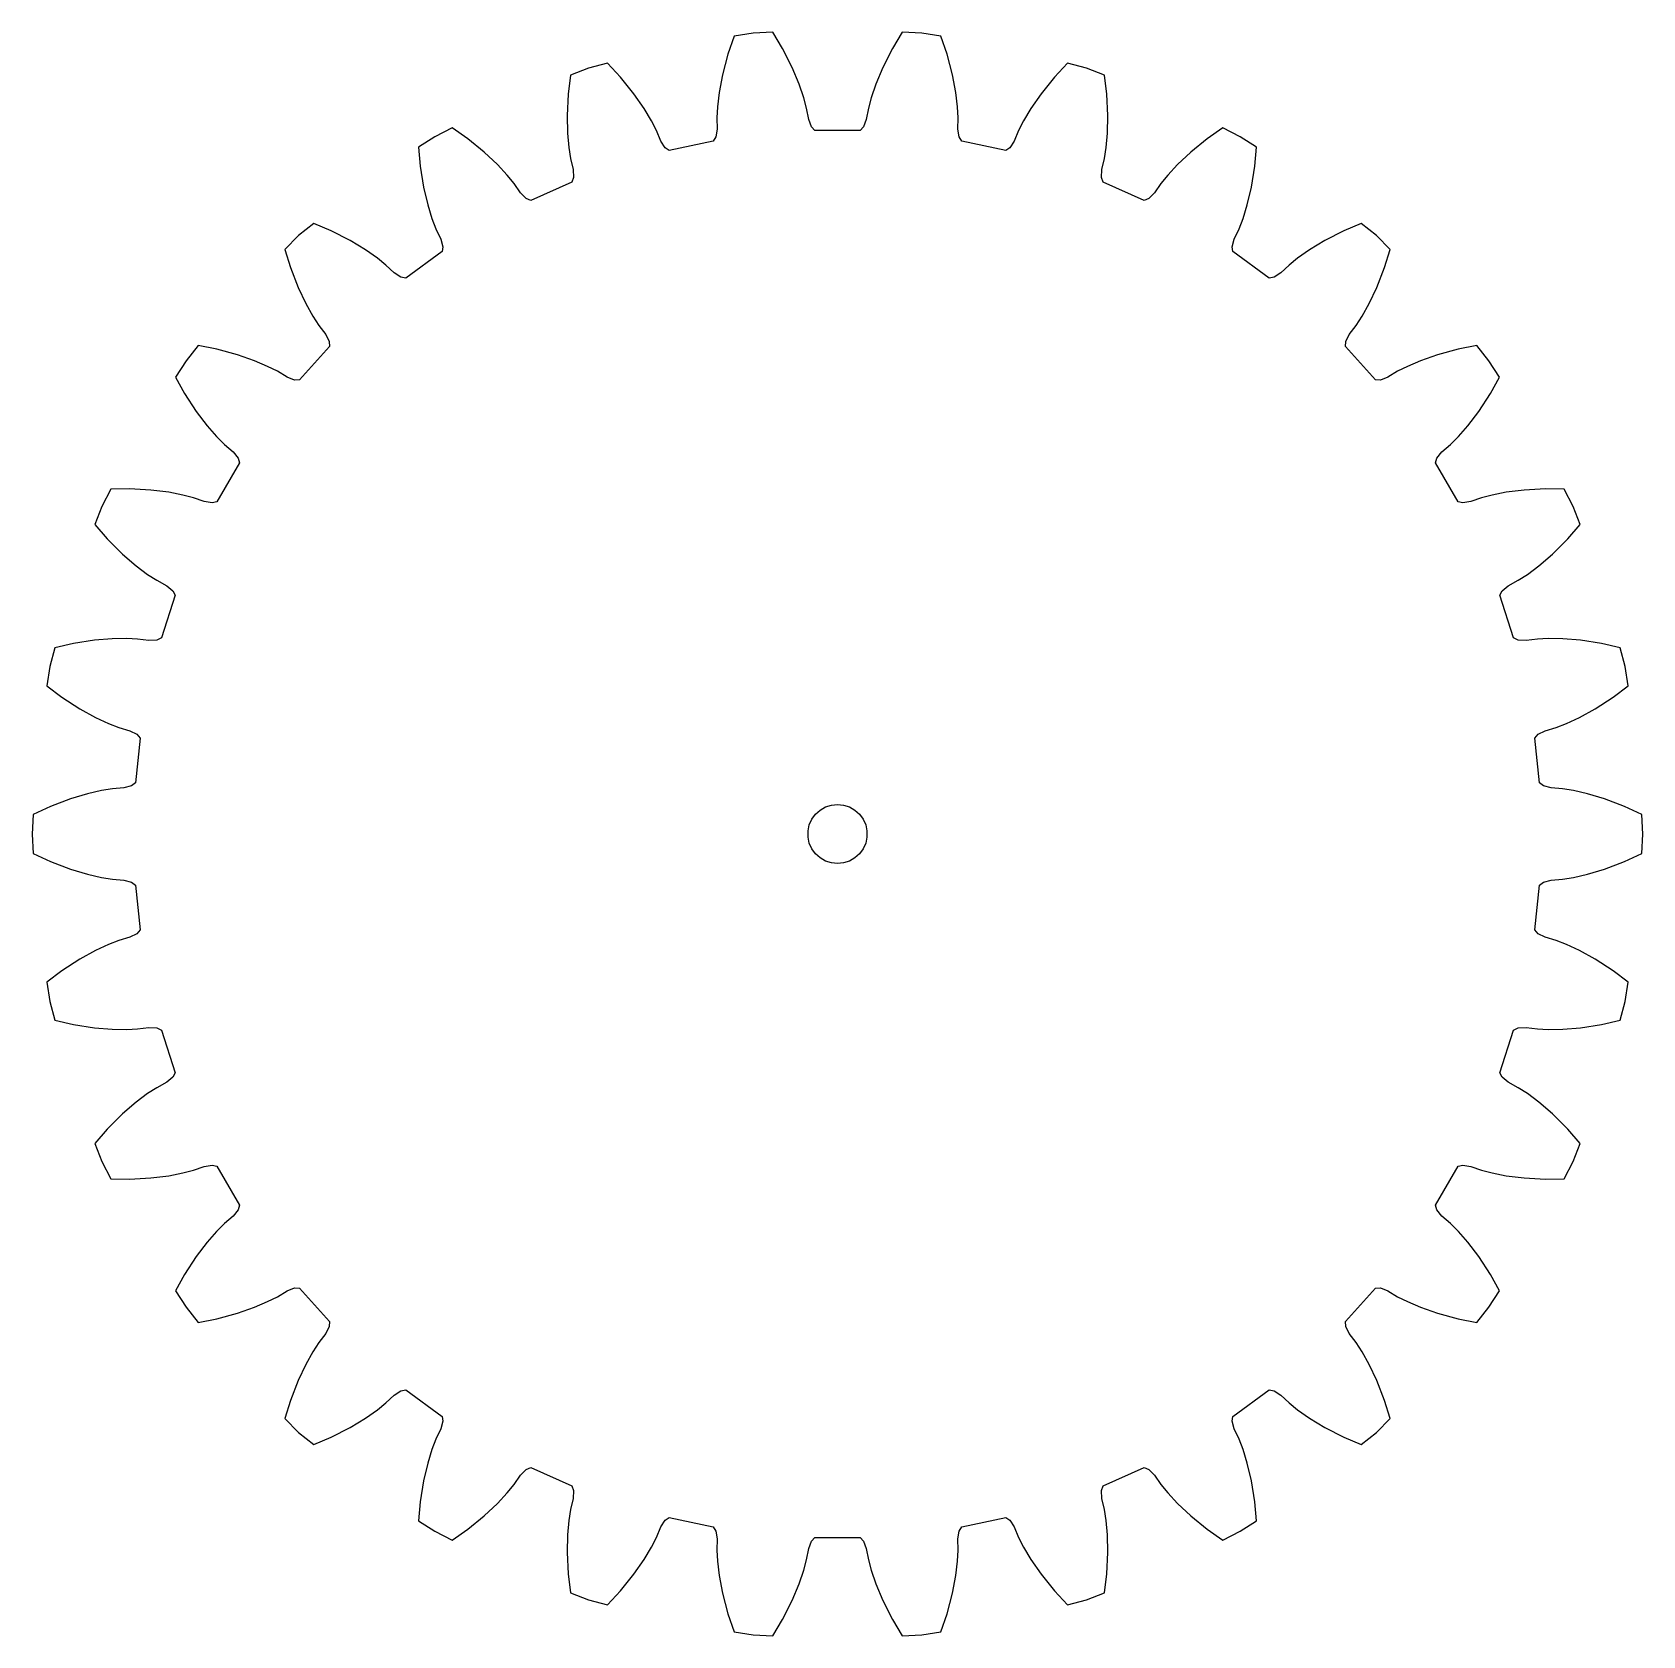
# Model space of a CAD drawing. Header units: metres. Extents: x -40.7 to 40.7, y -40.6 to 40.6.
import ezdxf

# ---------------------------------------------------------------- set-up
doc = ezdxf.new("R2010")
doc.units = ezdxf.units.M

msp = doc.modelspace()

# ---------------------------------------------------------------- linework, layer by layer
for p, q in [((-5.231, 40.366), (-5.542, 39.459)), ((-4.259, 40.52), (-5.231, 40.366)), ((-3.275, 40.572), (-4.259, 40.52)), ((-2.783, 39.749), (-3.275, 40.572)), ((3.275, 40.572), (2.783, 39.749)), ((4.259, 40.52), (3.275, 40.572)), ((5.231, 40.366), (4.259, 40.52)), ((5.542, 39.459), (5.231, 40.366)), ((-5.542, 39.459), (-5.82, 38.413)), ((-2.294, 38.784), (-2.783, 39.749)), ((2.783, 39.749), (2.294, 38.784)), ((5.82, 38.413), (5.542, 39.459)), ((-13.51, 38.397), (-13.625, 37.444)), ((-12.59, 38.75), (-13.51, 38.397)), ((-11.639, 39.004), (-12.59, 38.75)), ((-10.987, 38.302), (-11.639, 39.004)), ((-10.308, 37.459), (-10.987, 38.302)), ((-5.82, 38.413), (-5.991, 37.524)), ((-1.942, 37.95), (-2.294, 38.784)), ((2.294, 38.784), (1.942, 37.95)), ((5.991, 37.524), (5.82, 38.413)), ((10.987, 38.302), (10.308, 37.459)), ((11.639, 39.004), (10.987, 38.302)), ((12.59, 38.75), (11.639, 39.004)), ((13.51, 38.397), (12.59, 38.75)), ((13.625, 37.444), (13.51, 38.397)), ((-5.991, 37.524), (-6.078, 36.8)), ((-1.706, 37.259), (-1.942, 37.95)), ((1.942, 37.95), (1.706, 37.259)), ((6.078, 36.8), (5.991, 37.524)), ((-13.625, 37.444), (-13.679, 36.364)), ((-9.79, 36.716), (-10.308, 37.459)), ((-9.415, 36.09), (-9.79, 36.716)), ((-6.078, 36.8), (-6.106, 36.247)), ((-1.564, 36.725), (-1.706, 37.259)), ((-1.454, 36.155), (-1.564, 36.725)), ((1.564, 36.725), (1.454, 36.155)), ((1.706, 37.259), (1.564, 36.725)), ((6.106, 36.247), (6.078, 36.8)), ((9.79, 36.716), (9.415, 36.09)), ((10.308, 37.459), (9.79, 36.716)), ((13.679, 36.364), (13.625, 37.444)), ((-13.679, 36.364), (-13.661, 35.458)), ((-9.165, 35.597), (-9.415, 36.09)), ((-6.106, 36.247), (-6.095, 35.667)), ((-1.313, 35.779), (-1.454, 36.155)), ((1.454, 36.155), (1.313, 35.779)), ((6.095, 35.667), (6.106, 36.247)), ((9.415, 36.09), (9.165, 35.597)), ((13.661, 35.458), (13.679, 36.364)), ((-20.372, 35.285), (-21.198, 34.749)), ((-19.494, 35.732), (-20.372, 35.285)), ((-18.71, 35.18), (-19.494, 35.732)), ((-17.871, 34.498), (-18.71, 35.18)), ((-13.661, 35.458), (-13.596, 34.732)), ((-8.94, 35.063), (-9.165, 35.597)), ((-8.723, 34.725), (-8.94, 35.063)), ((-6.288, 35.059), (-8.515, 34.586)), ((-6.155, 35.27), (-6.288, 35.059)), ((-6.095, 35.667), (-6.155, 35.27)), ((-1.139, 35.601), (-1.313, 35.779)), ((1.139, 35.601), (-1.139, 35.601)), ((1.313, 35.779), (1.139, 35.601)), ((6.155, 35.27), (6.095, 35.667)), ((6.288, 35.059), (6.155, 35.27)), ((8.515, 34.586), (6.288, 35.059)), ((8.94, 35.063), (8.723, 34.725)), ((9.165, 35.597), (8.94, 35.063)), ((13.596, 34.732), (13.661, 35.458)), ((18.71, 35.18), (17.871, 34.498)), ((19.494, 35.732), (18.71, 35.18)), ((20.372, 35.285), (19.494, 35.732)), ((21.198, 34.749), (20.372, 35.285)), ((-21.198, 34.749), (-21.112, 33.793)), ((-17.209, 33.879), (-17.871, 34.498)), ((-13.596, 34.732), (-13.509, 34.186)), ((-8.515, 34.586), (-8.723, 34.725)), ((8.723, 34.725), (8.515, 34.586)), ((13.509, 34.186), (13.596, 34.732)), ((17.871, 34.498), (17.209, 33.879)), ((21.112, 33.793), (21.198, 34.749)), ((-21.112, 33.793), (-20.941, 32.725)), ((-16.713, 33.344), (-17.209, 33.879)), ((-13.509, 34.186), (-13.377, 33.621)), ((-13.377, 33.621), (-13.354, 33.22)), ((13.354, 33.22), (13.377, 33.621)), ((13.377, 33.621), (13.509, 34.186)), ((17.209, 33.879), (16.713, 33.344)), ((20.941, 32.725), (21.112, 33.793)), ((-20.941, 32.725), (-20.735, 31.843)), ((-16.366, 32.914), (-16.713, 33.344)), ((-16.034, 32.438), (-16.366, 32.914)), ((-13.44, 32.986), (-15.52, 32.06)), ((-13.354, 33.22), (-13.44, 32.986)), ((13.44, 32.986), (13.354, 33.22)), ((15.52, 32.06), (13.44, 32.986)), ((16.366, 32.914), (16.034, 32.438)), ((16.713, 33.344), (16.366, 32.914)), ((20.735, 31.843), (20.941, 32.725)), ((-20.735, 31.843), (-20.52, 31.146)), ((-15.752, 32.152), (-16.034, 32.438)), ((-15.52, 32.06), (-15.752, 32.152)), ((15.752, 32.152), (15.52, 32.06)), ((16.034, 32.438), (15.752, 32.152)), ((20.52, 31.146), (20.735, 31.843)), ((-20.52, 31.146), (-20.321, 30.63)), ((20.321, 30.63), (20.52, 31.146)), ((-27.263, 30.278), (-27.959, 29.582)), ((-26.498, 30.898), (-27.263, 30.278)), ((-25.615, 30.522), (-26.498, 30.898)), ((-24.652, 30.028), (-25.615, 30.522)), ((-20.321, 30.63), (-20.075, 30.105)), ((20.075, 30.105), (20.321, 30.63)), ((25.615, 30.522), (24.652, 30.028)), ((26.498, 30.898), (25.615, 30.522)), ((27.263, 30.278), (26.498, 30.898)), ((27.959, 29.582), (27.263, 30.278)), ((-27.959, 29.582), (-27.677, 28.665)), ((-23.877, 29.56), (-24.652, 30.028)), ((-23.281, 29.141), (-23.877, 29.56)), ((-20.004, 29.471), (-21.847, 28.132)), ((-20.075, 30.105), (-19.969, 29.718)), ((-19.969, 29.718), (-20.004, 29.471)), ((19.969, 29.718), (20.075, 30.105)), ((20.004, 29.471), (19.969, 29.718)), ((21.847, 28.132), (20.004, 29.471)), ((23.877, 29.56), (23.281, 29.141)), ((24.652, 30.028), (23.877, 29.56)), ((27.677, 28.665), (27.959, 29.582)), ((-27.677, 28.665), (-27.287, 27.656)), ((-22.851, 28.792), (-23.281, 29.141)), ((-22.428, 28.395), (-22.851, 28.792)), ((22.851, 28.792), (22.428, 28.395)), ((23.281, 29.141), (22.851, 28.792)), ((27.287, 27.656), (27.677, 28.665)), ((-22.093, 28.175), (-22.428, 28.395)), ((-21.847, 28.132), (-22.093, 28.175)), ((22.093, 28.175), (21.847, 28.132)), ((22.428, 28.395), (22.093, 28.175)), ((-27.287, 27.656), (-26.903, 26.836)), ((26.903, 26.836), (27.287, 27.656)), ((-26.903, 26.836), (-26.548, 26.199)), ((-26.548, 26.199), (-26.245, 25.736)), ((26.245, 25.736), (26.548, 26.199)), ((26.548, 26.199), (26.903, 26.836)), ((-26.245, 25.736), (-25.895, 25.273)), ((-25.895, 25.273), (-25.711, 24.917)), ((25.711, 24.917), (25.895, 25.273)), ((25.895, 25.273), (26.245, 25.736)), ((-32.343, 24.714), (-32.962, 23.949)), ((-31.401, 24.529), (-32.343, 24.714)), ((-30.357, 24.247), (-31.401, 24.529)), ((-25.695, 24.668), (-27.218, 22.975)), ((-25.711, 24.917), (-25.695, 24.668)), ((25.695, 24.668), (25.711, 24.917)), ((27.218, 22.975), (25.695, 24.668)), ((31.401, 24.529), (30.357, 24.247)), ((32.343, 24.714), (31.401, 24.529)), ((32.962, 23.949), (32.343, 24.714)), ((-32.962, 23.949), (-33.499, 23.123)), ((-29.501, 23.95), (-30.357, 24.247)), ((-28.831, 23.664), (-29.501, 23.95)), ((-28.338, 23.412), (-28.831, 23.664)), ((28.831, 23.664), (28.338, 23.412)), ((29.501, 23.95), (28.831, 23.664)), ((30.357, 24.247), (29.501, 23.95)), ((33.499, 23.123), (32.962, 23.949)), ((-33.499, 23.123), (-33.032, 22.285)), ((-27.841, 23.112), (-28.338, 23.412)), ((-27.468, 22.966), (-27.841, 23.112)), ((-27.218, 22.975), (-27.468, 22.966)), ((27.468, 22.966), (27.218, 22.975)), ((27.841, 23.112), (27.468, 22.966)), ((28.338, 23.412), (27.841, 23.112)), ((33.032, 22.285), (33.499, 23.123)), ((-33.032, 22.285), (-32.441, 21.379)), ((32.441, 21.379), (33.032, 22.285)), ((-32.441, 21.379), (-31.894, 20.656)), ((31.894, 20.656), (32.441, 21.379)), ((-31.894, 20.656), (-31.415, 20.107)), ((31.415, 20.107), (31.894, 20.656)), ((-31.415, 20.107), (-31.023, 19.717)), ((-31.023, 19.717), (-30.584, 19.337)), ((30.584, 19.337), (31.023, 19.717)), ((31.023, 19.717), (31.415, 20.107)), ((-30.262, 18.786), (-31.4, 16.814)), ((-30.584, 19.337), (-30.33, 19.026)), ((-30.33, 19.026), (-30.262, 18.786)), ((30.262, 18.786), (30.33, 19.026)), ((31.4, 16.814), (30.262, 18.786)), ((30.33, 19.026), (30.584, 19.337)), ((-36.774, 17.449), (-37.221, 16.572)), ((-35.815, 17.464), (-36.774, 17.449)), ((-34.735, 17.405), (-35.815, 17.464)), ((-33.836, 17.293), (-34.735, 17.405)), ((-33.12, 17.152), (-33.836, 17.293)), ((-32.586, 17.008), (-33.12, 17.152)), ((33.12, 17.152), (32.586, 17.008)), ((33.836, 17.293), (33.12, 17.152)), ((34.735, 17.405), (33.836, 17.293)), ((35.815, 17.464), (34.735, 17.405)), ((36.774, 17.449), (35.815, 17.464)), ((37.221, 16.572), (36.774, 17.449)), ((-37.221, 16.572), (-37.574, 15.653)), ((-32.038, 16.818), (-32.586, 17.008)), ((-31.642, 16.753), (-32.038, 16.818)), ((-31.4, 16.814), (-31.642, 16.753)), ((31.642, 16.753), (31.4, 16.814)), ((32.038, 16.818), (31.642, 16.753)), ((32.586, 17.008), (32.038, 16.818)), ((37.574, 15.653), (37.221, 16.572)), ((-37.574, 15.653), (-36.943, 14.93)), ((36.943, 14.93), (37.574, 15.653)), ((-36.943, 14.93), (-36.177, 14.167)), ((36.177, 14.167), (36.943, 14.93)), ((-36.177, 14.167), (-35.492, 13.574)), ((35.492, 13.574), (36.177, 14.167)), ((-35.492, 13.574), (-34.909, 13.136)), ((-34.909, 13.136), (-34.444, 12.836)), ((34.444, 12.836), (34.909, 13.136)), ((34.909, 13.136), (35.492, 13.574)), ((-34.444, 12.836), (-33.936, 12.556)), ((-33.936, 12.556), (-33.623, 12.305)), ((-33.623, 12.305), (-33.506, 12.084)), ((33.506, 12.084), (33.623, 12.305)), ((33.623, 12.305), (33.936, 12.556)), ((33.936, 12.556), (34.444, 12.836)), ((-33.506, 12.084), (-34.21, 9.918)), ((34.21, 9.918), (33.506, 12.084)), ((-37.595, 9.803), (-38.663, 9.636)), ((-36.692, 9.88), (-37.595, 9.803)), ((-35.963, 9.891), (-36.692, 9.88)), ((-35.411, 9.861), (-35.963, 9.891)), ((-34.835, 9.789), (-35.411, 9.861)), ((-34.434, 9.808), (-34.835, 9.789)), ((-34.21, 9.918), (-34.434, 9.808)), ((34.434, 9.808), (34.21, 9.918)), ((34.835, 9.789), (34.434, 9.808)), ((35.411, 9.861), (34.835, 9.789)), ((35.963, 9.891), (35.411, 9.861)), ((36.692, 9.88), (35.963, 9.891)), ((37.595, 9.803), (36.692, 9.88)), ((38.663, 9.636), (37.595, 9.803)), ((-39.598, 9.422), (-39.853, 8.471)), ((-38.663, 9.636), (-39.598, 9.422)), ((39.598, 9.422), (38.663, 9.636)), ((39.853, 8.471), (39.598, 9.422)), ((-39.853, 8.471), (-40.007, 7.498)), ((40.007, 7.498), (39.853, 8.471)), ((-40.007, 7.498), (-39.24, 6.923)), ((39.24, 6.923), (40.007, 7.498)), ((-39.24, 6.923), (-38.332, 6.335)), ((38.332, 6.335), (39.24, 6.923)), ((-38.332, 6.335), (-37.539, 5.898)), ((-37.539, 5.898), (-36.877, 5.591)), ((36.877, 5.591), (37.539, 5.898)), ((37.539, 5.898), (38.332, 6.335)), ((-36.877, 5.591), (-36.36, 5.394)), ((-36.36, 5.394), (-35.805, 5.226)), ((-35.805, 5.226), (-35.446, 5.045)), ((-35.446, 5.045), (-35.287, 4.854)), ((35.287, 4.854), (35.446, 5.045)), ((35.446, 5.045), (35.805, 5.226)), ((35.805, 5.226), (36.36, 5.394)), ((36.36, 5.394), (36.877, 5.591)), ((-35.287, 4.854), (-35.525, 2.589)), ((35.525, 2.589), (35.287, 4.854)), ((-35.525, 2.589), (-35.721, 2.435)), ((35.721, 2.435), (35.525, 2.589)), ((-38.811, 1.773), (-39.822, 1.387)), ((-37.945, 2.036), (-38.811, 1.773)), ((-37.234, 2.198), (-37.945, 2.036)), ((-36.687, 2.284), (-37.234, 2.198)), ((-36.109, 2.333), (-36.687, 2.284)), ((-35.721, 2.435), (-36.109, 2.333)), ((36.109, 2.333), (35.721, 2.435)), ((36.687, 2.284), (36.109, 2.333)), ((37.234, 2.198), (36.687, 2.284)), ((37.945, 2.036), (37.234, 2.198)), ((38.811, 1.773), (37.945, 2.036)), ((39.822, 1.387), (38.811, 1.773)), ((-40.692, 0.983), (-40.744, 0)), ((-39.822, 1.387), (-40.692, 0.983)), ((-1.299, 0.75), (-1.115, 1.004)), ((-1.115, 1.004), (-0.882, 1.214)), ((-0.882, 1.214), (-0.61, 1.37)), ((-0.61, 1.37), (-0.312, 1.467)), ((-0.312, 1.467), (0, 1.5)), ((0, 1.5), (0.312, 1.467)), ((0.312, 1.467), (0.61, 1.37)), ((0.61, 1.37), (0.882, 1.214)), ((0.882, 1.214), (1.115, 1.004)), ((1.115, 1.004), (1.299, 0.75)), ((40.692, 0.983), (39.822, 1.387)), ((40.744, 0), (40.692, 0.983)), ((-1.492, 0.157), (-1.427, 0.464)), ((-1.492, -0.157), (-1.492, 0.157)), ((-1.427, 0.464), (-1.299, 0.75)), ((1.299, 0.75), (1.427, 0.464)), ((1.427, 0.464), (1.492, 0.157)), ((1.492, 0.157), (1.492, -0.157)), ((40.692, -0.983), (40.744, 0)), ((-40.744, 0), (-40.692, -0.983)), ((-1.427, -0.464), (-1.492, -0.157)), ((-1.299, -0.75), (-1.427, -0.464)), ((-1.115, -1.004), (-1.299, -0.75)), ((1.299, -0.75), (1.115, -1.004)), ((1.427, -0.464), (1.299, -0.75)), ((1.492, -0.157), (1.427, -0.464)), ((-40.692, -0.983), (-39.822, -1.387)), ((-39.822, -1.387), (-38.811, -1.773)), ((-0.882, -1.214), (-1.115, -1.004)), ((-0.61, -1.37), (-0.882, -1.214)), ((-0.312, -1.467), (-0.61, -1.37)), ((0, -1.5), (-0.312, -1.467)), ((0.312, -1.467), (0, -1.5)), ((0.61, -1.37), (0.312, -1.467)), ((0.882, -1.214), (0.61, -1.37)), ((1.115, -1.004), (0.882, -1.214)), ((38.811, -1.773), (39.822, -1.387)), ((39.822, -1.387), (40.692, -0.983)), ((-38.811, -1.773), (-37.945, -2.036)), ((-37.945, -2.036), (-37.234, -2.198)), ((-37.234, -2.198), (-36.687, -2.284)), ((-36.687, -2.284), (-36.109, -2.333)), ((-36.109, -2.333), (-35.721, -2.435)), ((-35.721, -2.435), (-35.525, -2.589)), ((35.525, -2.589), (35.721, -2.435)), ((35.721, -2.435), (36.109, -2.333)), ((36.109, -2.333), (36.687, -2.284)), ((36.687, -2.284), (37.234, -2.198)), ((37.234, -2.198), (37.945, -2.036)), ((37.945, -2.036), (38.811, -1.773)), ((-35.525, -2.589), (-35.287, -4.854)), ((35.287, -4.854), (35.525, -2.589)), ((-35.287, -4.854), (-35.446, -5.045)), ((35.446, -5.045), (35.287, -4.854)), ((-36.877, -5.591), (-37.539, -5.898)), ((-36.36, -5.394), (-36.877, -5.591)), ((-35.805, -5.226), (-36.36, -5.394)), ((-35.446, -5.045), (-35.805, -5.226)), ((35.805, -5.226), (35.446, -5.045)), ((36.36, -5.394), (35.805, -5.226)), ((36.877, -5.591), (36.36, -5.394)), ((37.539, -5.898), (36.877, -5.591)), ((-38.332, -6.335), (-39.24, -6.923)), ((-37.539, -5.898), (-38.332, -6.335)), ((38.332, -6.335), (37.539, -5.898)), ((39.24, -6.923), (38.332, -6.335)), ((-39.24, -6.923), (-40.007, -7.498)), ((40.007, -7.498), (39.24, -6.923)), ((-40.007, -7.498), (-39.853, -8.471)), ((39.853, -8.471), (40.007, -7.498)), ((-39.853, -8.471), (-39.598, -9.422)), ((39.598, -9.422), (39.853, -8.471)), ((-39.598, -9.422), (-38.663, -9.636)), ((-38.663, -9.636), (-37.595, -9.803)), ((37.595, -9.803), (38.663, -9.636)), ((38.663, -9.636), (39.598, -9.422)), ((-37.595, -9.803), (-36.692, -9.88)), ((-36.692, -9.88), (-35.963, -9.891)), ((-35.963, -9.891), (-35.411, -9.861)), ((-35.411, -9.861), (-34.835, -9.789)), ((-34.835, -9.789), (-34.434, -9.808)), ((-34.434, -9.808), (-34.21, -9.918)), ((-34.21, -9.918), (-33.506, -12.084)), ((33.506, -12.084), (34.21, -9.918)), ((34.21, -9.918), (34.434, -9.808)), ((34.434, -9.808), (34.835, -9.789)), ((34.835, -9.789), (35.411, -9.861)), ((35.411, -9.861), (35.963, -9.891)), ((35.963, -9.891), (36.692, -9.88)), ((36.692, -9.88), (37.595, -9.803)), ((-33.506, -12.084), (-33.623, -12.305)), ((33.623, -12.305), (33.506, -12.084)), ((-34.444, -12.836), (-34.909, -13.136)), ((-33.936, -12.556), (-34.444, -12.836)), ((-33.623, -12.305), (-33.936, -12.556)), ((33.936, -12.556), (33.623, -12.305)), ((34.444, -12.836), (33.936, -12.556)), ((34.909, -13.136), (34.444, -12.836)), ((-35.492, -13.574), (-36.177, -14.167)), ((-34.909, -13.136), (-35.492, -13.574)), ((35.492, -13.574), (34.909, -13.136)), ((36.177, -14.167), (35.492, -13.574)), ((-36.177, -14.167), (-36.943, -14.93)), ((36.943, -14.93), (36.177, -14.167)), ((-36.943, -14.93), (-37.574, -15.653)), ((37.574, -15.653), (36.943, -14.93)), ((-37.574, -15.653), (-37.221, -16.572)), ((37.221, -16.572), (37.574, -15.653)), ((-37.221, -16.572), (-36.774, -17.449)), ((-33.12, -17.152), (-32.586, -17.008)), ((-32.586, -17.008), (-32.038, -16.818)), ((-32.038, -16.818), (-31.642, -16.753)), ((-31.642, -16.753), (-31.4, -16.814)), ((-31.4, -16.814), (-30.262, -18.786)), ((30.262, -18.786), (31.4, -16.814)), ((31.4, -16.814), (31.642, -16.753)), ((31.642, -16.753), (32.038, -16.818)), ((32.038, -16.818), (32.586, -17.008)), ((32.586, -17.008), (33.12, -17.152)), ((36.774, -17.449), (37.221, -16.572)), ((-36.774, -17.449), (-35.815, -17.464)), ((-35.815, -17.464), (-34.735, -17.405)), ((-34.735, -17.405), (-33.836, -17.293)), ((-33.836, -17.293), (-33.12, -17.152)), ((33.12, -17.152), (33.836, -17.293)), ((33.836, -17.293), (34.735, -17.405)), ((34.735, -17.405), (35.815, -17.464)), ((35.815, -17.464), (36.774, -17.449)), ((-30.584, -19.337), (-31.023, -19.717)), ((-30.33, -19.026), (-30.584, -19.337)), ((-30.262, -18.786), (-30.33, -19.026)), ((30.33, -19.026), (30.262, -18.786)), ((30.584, -19.337), (30.33, -19.026)), ((31.023, -19.717), (30.584, -19.337)), ((-31.415, -20.107), (-31.894, -20.656)), ((-31.023, -19.717), (-31.415, -20.107)), ((31.415, -20.107), (31.023, -19.717)), ((31.894, -20.656), (31.415, -20.107)), ((-31.894, -20.656), (-32.441, -21.379)), ((32.441, -21.379), (31.894, -20.656)), ((-32.441, -21.379), (-33.032, -22.285)), ((33.032, -22.285), (32.441, -21.379)), ((-33.032, -22.285), (-33.499, -23.123)), ((33.499, -23.123), (33.032, -22.285)), ((-33.499, -23.123), (-32.962, -23.949)), ((-28.831, -23.664), (-28.338, -23.412)), ((-28.338, -23.412), (-27.841, -23.112)), ((-27.841, -23.112), (-27.468, -22.966)), ((-27.468, -22.966), (-27.218, -22.975)), ((-27.218, -22.975), (-25.695, -24.668)), ((25.695, -24.668), (27.218, -22.975)), ((27.218, -22.975), (27.468, -22.966)), ((27.468, -22.966), (27.841, -23.112)), ((27.841, -23.112), (28.338, -23.412)), ((28.338, -23.412), (28.831, -23.664)), ((32.962, -23.949), (33.499, -23.123)), ((-32.962, -23.949), (-32.343, -24.714)), ((-31.401, -24.529), (-30.357, -24.247)), ((-30.357, -24.247), (-29.501, -23.95)), ((-29.501, -23.95), (-28.831, -23.664)), ((28.831, -23.664), (29.501, -23.95)), ((29.501, -23.95), (30.357, -24.247)), ((30.357, -24.247), (31.401, -24.529)), ((32.343, -24.714), (32.962, -23.949)), ((-32.343, -24.714), (-31.401, -24.529)), ((-25.711, -24.917), (-25.895, -25.273)), ((-25.695, -24.668), (-25.711, -24.917)), ((25.711, -24.917), (25.695, -24.668)), ((25.895, -25.273), (25.711, -24.917)), ((31.401, -24.529), (32.343, -24.714)), ((-26.245, -25.736), (-26.548, -26.199)), ((-25.895, -25.273), (-26.245, -25.736)), ((26.245, -25.736), (25.895, -25.273)), ((26.548, -26.199), (26.245, -25.736)), ((-26.903, -26.836), (-27.287, -27.656)), ((-26.548, -26.199), (-26.903, -26.836)), ((26.903, -26.836), (26.548, -26.199)), ((27.287, -27.656), (26.903, -26.836)), ((-27.287, -27.656), (-27.677, -28.665)), ((27.677, -28.665), (27.287, -27.656)), ((-22.851, -28.792), (-22.428, -28.395)), ((-22.428, -28.395), (-22.093, -28.175)), ((-22.093, -28.175), (-21.847, -28.132)), ((-21.847, -28.132), (-20.004, -29.471)), ((20.004, -29.471), (21.847, -28.132)), ((21.847, -28.132), (22.093, -28.175)), ((22.093, -28.175), (22.428, -28.395)), ((22.428, -28.395), (22.851, -28.792)), ((-27.677, -28.665), (-27.959, -29.582)), ((-23.877, -29.56), (-23.281, -29.141)), ((-23.281, -29.141), (-22.851, -28.792)), ((22.851, -28.792), (23.281, -29.141)), ((23.281, -29.141), (23.877, -29.56)), ((27.959, -29.582), (27.677, -28.665)), ((-27.959, -29.582), (-27.263, -30.278)), ((-25.615, -30.522), (-24.652, -30.028)), ((-24.652, -30.028), (-23.877, -29.56)), ((-20.075, -30.105), (-20.321, -30.63)), ((-19.969, -29.718), (-20.075, -30.105)), ((-20.004, -29.471), (-19.969, -29.718)), ((19.969, -29.718), (20.004, -29.471)), ((20.075, -30.105), (19.969, -29.718)), ((20.321, -30.63), (20.075, -30.105)), ((23.877, -29.56), (24.652, -30.028)), ((24.652, -30.028), (25.615, -30.522)), ((27.263, -30.278), (27.959, -29.582)), ((-27.263, -30.278), (-26.498, -30.898)), ((-26.498, -30.898), (-25.615, -30.522)), ((-20.321, -30.63), (-20.52, -31.146)), ((20.52, -31.146), (20.321, -30.63)), ((25.615, -30.522), (26.498, -30.898)), ((26.498, -30.898), (27.263, -30.278)), ((-20.52, -31.146), (-20.735, -31.843)), ((20.735, -31.843), (20.52, -31.146)), ((-20.735, -31.843), (-20.941, -32.725)), ((-16.366, -32.914), (-16.034, -32.438)), ((-16.034, -32.438), (-15.752, -32.152)), ((-15.752, -32.152), (-15.52, -32.06)), ((-15.52, -32.06), (-13.44, -32.986)), ((13.44, -32.986), (15.52, -32.06)), ((15.52, -32.06), (15.752, -32.152)), ((15.752, -32.152), (16.034, -32.438)), ((16.034, -32.438), (16.366, -32.914)), ((20.941, -32.725), (20.735, -31.843)), ((-20.941, -32.725), (-21.112, -33.793)), ((-17.209, -33.879), (-16.713, -33.344)), ((-16.713, -33.344), (-16.366, -32.914)), ((-13.44, -32.986), (-13.354, -33.22)), ((-13.354, -33.22), (-13.377, -33.621)), ((13.354, -33.22), (13.44, -32.986)), ((13.377, -33.621), (13.354, -33.22)), ((16.366, -32.914), (16.713, -33.344)), ((16.713, -33.344), (17.209, -33.879)), ((21.112, -33.793), (20.941, -32.725)), ((-21.112, -33.793), (-21.198, -34.749)), ((-17.871, -34.498), (-17.209, -33.879)), ((-13.509, -34.186), (-13.596, -34.732)), ((-13.377, -33.621), (-13.509, -34.186)), ((13.509, -34.186), (13.377, -33.621)), ((13.596, -34.732), (13.509, -34.186)), ((17.209, -33.879), (17.871, -34.498)), ((21.198, -34.749), (21.112, -33.793)), ((-21.198, -34.749), (-20.372, -35.285)), ((-18.71, -35.18), (-17.871, -34.498)), ((-13.596, -34.732), (-13.661, -35.458)), ((-8.94, -35.063), (-8.723, -34.725)), ((-8.723, -34.725), (-8.515, -34.586)), ((-8.515, -34.586), (-6.288, -35.059)), ((6.288, -35.059), (8.515, -34.586)), ((8.515, -34.586), (8.723, -34.725)), ((8.723, -34.725), (8.94, -35.063)), ((13.661, -35.458), (13.596, -34.732)), ((17.871, -34.498), (18.71, -35.18)), ((20.372, -35.285), (21.198, -34.749)), ((-20.372, -35.285), (-19.494, -35.732)), ((-19.494, -35.732), (-18.71, -35.18)), ((-13.661, -35.458), (-13.679, -36.364)), ((-9.415, -36.09), (-9.165, -35.597)), ((-9.165, -35.597), (-8.94, -35.063)), ((-6.288, -35.059), (-6.155, -35.27)), ((-6.155, -35.27), (-6.095, -35.667)), ((-6.095, -35.667), (-6.106, -36.247)), ((-1.454, -36.155), (-1.313, -35.779)), ((-1.313, -35.779), (-1.139, -35.601)), ((-1.139, -35.601), (1.139, -35.601)), ((1.139, -35.601), (1.313, -35.779)), ((1.313, -35.779), (1.454, -36.155)), ((6.095, -35.667), (6.155, -35.27)), ((6.106, -36.247), (6.095, -35.667)), ((6.155, -35.27), (6.288, -35.059)), ((8.94, -35.063), (9.165, -35.597)), ((9.165, -35.597), (9.415, -36.09)), ((13.679, -36.364), (13.661, -35.458)), ((18.71, -35.18), (19.494, -35.732)), ((19.494, -35.732), (20.372, -35.285)), ((-13.679, -36.364), (-13.625, -37.444)), ((-9.79, -36.716), (-9.415, -36.09)), ((-6.106, -36.247), (-6.078, -36.8)), ((-1.564, -36.725), (-1.454, -36.155)), ((1.454, -36.155), (1.564, -36.725)), ((6.078, -36.8), (6.106, -36.247)), ((9.415, -36.09), (9.79, -36.716)), ((13.625, -37.444), (13.679, -36.364)), ((-13.625, -37.444), (-13.51, -38.397)), ((-10.987, -38.302), (-10.308, -37.459)), ((-10.308, -37.459), (-9.79, -36.716)), ((-6.078, -36.8), (-5.991, -37.524)), ((-1.942, -37.95), (-1.706, -37.259)), ((-1.706, -37.259), (-1.564, -36.725)), ((1.564, -36.725), (1.706, -37.259)), ((1.706, -37.259), (1.942, -37.95)), ((5.991, -37.524), (6.078, -36.8)), ((9.79, -36.716), (10.308, -37.459)), ((10.308, -37.459), (10.987, -38.302)), ((13.51, -38.397), (13.625, -37.444)), ((-5.991, -37.524), (-5.82, -38.413)), ((-2.294, -38.784), (-1.942, -37.95)), ((1.942, -37.95), (2.294, -38.784)), ((5.82, -38.413), (5.991, -37.524)), ((-13.51, -38.397), (-12.59, -38.75)), ((-12.59, -38.75), (-11.639, -39.004)), ((-11.639, -39.004), (-10.987, -38.302)), ((-5.82, -38.413), (-5.542, -39.459)), ((-2.783, -39.749), (-2.294, -38.784)), ((2.294, -38.784), (2.783, -39.749)), ((5.542, -39.459), (5.82, -38.413)), ((10.987, -38.302), (11.639, -39.004)), ((11.639, -39.004), (12.59, -38.75)), ((12.59, -38.75), (13.51, -38.397)), ((-5.542, -39.459), (-5.231, -40.366)), ((-3.275, -40.572), (-2.783, -39.749)), ((2.783, -39.749), (3.275, -40.572)), ((5.231, -40.366), (5.542, -39.459)), ((-5.231, -40.366), (-4.259, -40.52)), ((-4.259, -40.52), (-3.275, -40.572)), ((3.275, -40.572), (4.259, -40.52)), ((4.259, -40.52), (5.231, -40.366))]:
    msp.add_line(p, q)

doc.saveas('drawing.dxf')
